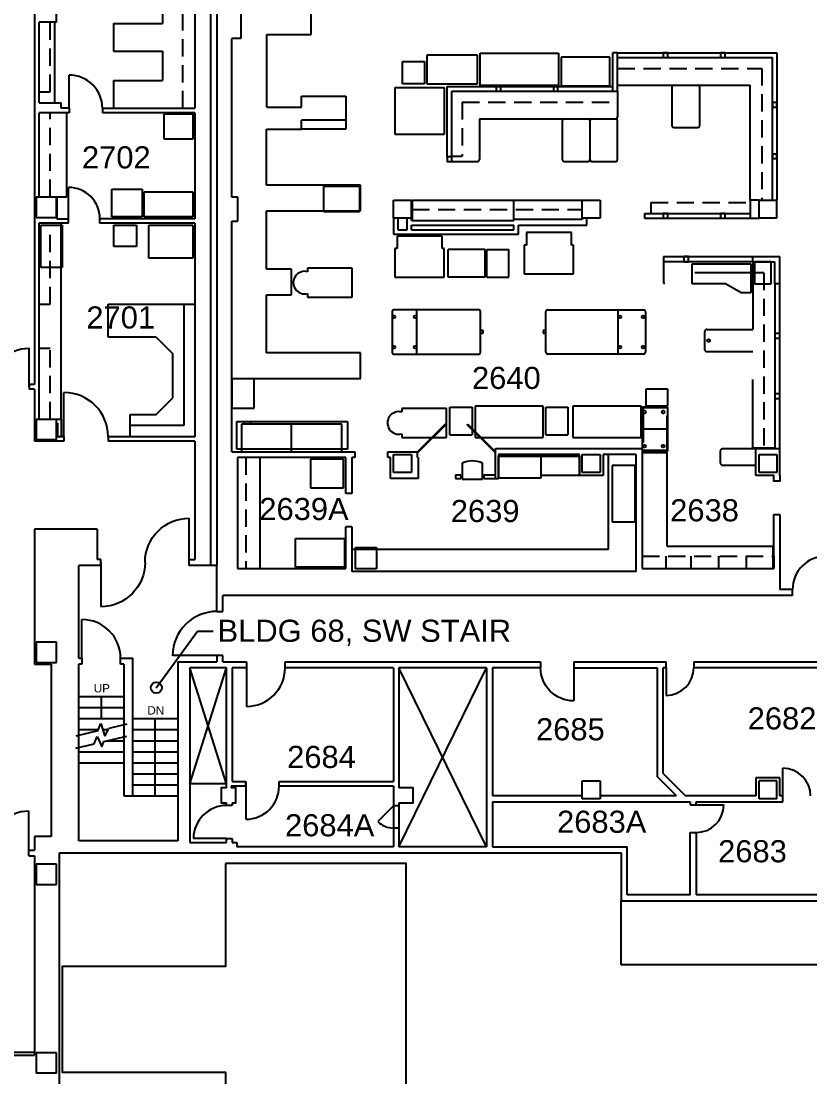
# Model space of a CAD drawing. Header units: inches. Extents: x 338 to 7662, y 1527 to 4766.
# Drawn here: x 1749 to 2605, y 2786 to 3932 of the extents above; entities that cross this region are included whole.
import ezdxf

# ---------------------------------------------------------------- set-up
doc = ezdxf.new("R2010")
doc.units = ezdxf.units.IN
doc.header["$LTSCALE"] = 150
doc.header["$MEASUREMENT"] = 0
for name, pattern in [('DASHED', [0.75, 0.5, -0.25]), ('HIDDEN', [0.375, 0.25, -0.125]), ('HIDDEN2', [0.1875, 0.125, -0.0625])]:
    doc.linetypes.add(name, pattern=pattern)
doc.layers.get('0').update_dxf_attribs({"linetype": 'CONTINUOUS'})
for name, color, linetype in [('A-ANNO-TEXT', 4, 'CONTINUOUS'), ('A-ANNO-TEXT-STAIR', 4, 'CONTINUOUS'), ('A-ANNO-TX192', 4, 'CONTINUOUS'), ('A-COLS', 5, 'CONTINUOUS'), ('A-DOOR', 2, 'CONTINUOUS'), ('A-FLOR-CASE', 3, 'CONTINUOUS'), ('A-FLOR-CASE-UPPR', 3, 'HIDDEN2'), ('A-FLOR-HRAL', 1, 'CONTINUOUS'), ('A-FLOR-STRS', 2, 'CONTINUOUS'), ('A-FURN-EQUIP', 3, 'CONTINUOUS'), ('A-ROOF-LEVL-THICK', 3, 'CONTINUOUS'), ('A-SHFT', 1, 'CONTINUOUS'), ('A-WALL-FULL', 6, 'CONTINUOUS'), ('A-WALL-PRHT', 3, 'CONTINUOUS')]:
    doc.layers.add(name, color=color, linetype=linetype)
doc.styles.add('ARIAL', font='arial.ttf')
doc.styles.get("Standard").update_dxf_attribs({"font": 'simplex'})
doc.dimstyles.new('DIM1-4', dxfattribs={"dimscale": 48, "dimtxt": 0.09375, "dimasz": 0.125, "dimexe": 0.125, "dimexo": 0.09375, "dimgap": 0, "dimtad": 1, "dimdec": 6, "dimzin": 7, "dimdsep": 46, "dimlunit": 4, "dimtxsty": 'Standard', "dimsah": 1, "dimcen": 2.25, "dimdle": 1.5, "dimadec": 0, "dimazin": 0, "dimtfac": 1, "dimtdec": 6, "dimtix": 1, "dimtofl": 0, "dimtmove": 2, "dimatfit": 3, "dimfxl": 0, "dimtolj": 1, "dimtzin": 3, "dimarcsym": 0})

# ---------------------------------------------------------------- blocks, each defined once
blk = doc.blocks.new('RDOOR', base_point=(6216, 3180))
blk.add_line((6216, 3180), (6216, 3192))
blk.add_arc((6216, 3180), 12, 90, 180)
blk = doc.blocks.new('LDOOR', base_point=(5988, 1992))
blk.add_line((5988, 1992), (5988, 2004))
blk.add_arc((5988, 1992), 12, 0, 90)
blk = doc.blocks.new('TSTDOOR')
blk.add_line((0, 0), (0, 1))
blk.add_arc((0, 0), 1, 0, 90)
blk = doc.blocks.new('dr-42')
blk.add_line((0, 0), (0, 42.1))
blk.add_arc((-0.1, -0.1), 42.1, 0.0689, 89.8337)
blk = doc.blocks.new('dr-48')
blk.add_line((0, 0), (0, 48))
blk.add_arc((-0.1, 0), 48.1, 0.0423, 89.9052)

msp = doc.modelspace()

# ---------------------------------------------------------------- linework, layer by layer
at = {"layer": 'A-COLS'}
for p, q in [((1787.5, 3740.5), (1765.5, 3740.5)), ((1765.5, 3740.5), (1765.5, 3718.5)), ((1787.5, 3718.5), (1787.5, 3740.5)), ((2153.3, 3717.7), (2153.3, 3737.2)), ((2153.3, 3737.2), (2172.8, 3737.2)), ((2172.8, 3715.2), (2172.8, 3737.2)), ((2358, 3737.2), (2377.5, 3737.2)), ((2358, 3717.7), (2358, 3737.2)), ((2377.5, 3737.2), (2377.5, 3717.7)), ((2549.8, 3737.2), (2569.3, 3737.2)), ((2549.8, 3717.7), (2549.8, 3737.2)), ((2569.3, 3717.7), (2569.3, 3737.2)), ((1765.5, 3718.5), (1787.5, 3718.5)), ((2172.8, 3717.7), (2153.3, 3717.7)), ((2377.5, 3717.7), (2358, 3717.7)), ((2569.3, 3717.7), (2549.8, 3717.7)), ((1765.5, 3499.5), (1787.5, 3499.5)), ((1765.5, 3499.5), (1765.5, 3477.5)), ((1787.5, 3477.5), (1787.5, 3499.5)), ((1765.5, 3477.5), (1787.5, 3477.5)), ((2153.3, 3461), (2172.8, 3461)), ((2153.3, 3441.5), (2153.3, 3461)), ((2172.8, 3461), (2172.8, 3441.5)), ((2358, 3461), (2377.5, 3461)), ((2358, 3441.5), (2358, 3461)), ((2377.5, 3461), (2377.5, 3441.5)), ((2549.8, 3461), (2569.3, 3461)), ((2549.8, 3441.5), (2549.8, 3461)), ((2569.3, 3461), (2569.3, 3441.5)), ((2172.8, 3441.5), (2153.3, 3441.5)), ((2377.5, 3441.5), (2358, 3441.5)), ((2569.3, 3441.5), (2549.8, 3441.5)), ((1765.5, 3257.5), (1765.5, 3235.5)), ((1787.5, 3257.5), (1765.5, 3257.5)), ((1787.5, 3235.5), (1787.5, 3257.5)), ((1765.5, 3235.5), (1787.5, 3235.5)), ((2358, 3087.2), (2358, 3106.8)), ((2358, 3106.8), (2377.5, 3106.8)), ((2377.5, 3106.8), (2377.5, 3087.2)), ((2569.3, 3106.8), (2549.8, 3106.8)), ((2549.8, 3087.2), (2549.8, 3106.8)), ((2569.3, 3087.2), (2569.3, 3106.8)), ((2377.5, 3087.2), (2358, 3087.2)), ((2569.3, 3087.2), (2549.8, 3087.2)), ((1765.5, 3016.5), (1765.5, 2994.5)), ((1787.5, 3016.5), (1765.5, 3016.5)), ((1787.5, 2994.5), (1787.5, 3016.5)), ((1765.5, 2994.5), (1787.5, 2994.5)), ((1765.5, 2811.5), (1765.5, 2789.5)), ((1787.5, 2811.5), (1765.5, 2811.5)), ((1787.5, 2789.5), (1787.5, 2811.5)), ((1787.5, 2789.5), (1765.5, 2789.5))]:
    msp.add_line(p, q, dxfattribs=at)
at = {"layer": 'A-DOOR'}
for p, q in [((1993, 3101.2), (1993, 3065.2)), ((1757.5, 3031.5), (1757.5, 3074)), ((2153, 3079.7), (2136, 3062.8)), ((1972, 3044.2), (1936, 3044.2))]:
    msp.add_line(p, q, dxfattribs=at)
for points in [[(2209.1, 3494.1), (2179.3, 3464.2), (2180, 3463.5), (2209.8, 3493.4)], [(2233.9, 3494.1), (2263.8, 3464.2), (2263, 3463.5), (2233.2, 3493.4)]]:
    msp.add_lwpolyline(points, close=True, dxfattribs=at)
for centre, radius, start, end in [((1993, 3101.2), 36, 270, 0), ((1757.6, 3031.9), 42.1, 90.1439, 180), ((1972, 3044.2), 36, 90, 180), ((2153, 3079.7), 24, 225, 270)]:
    msp.add_arc(centre, radius, start, end, dxfattribs=at)
msp.add_ellipse((2622.3, 3314.7), major_axis=(-25.5, 25.5), ratio=1, start_param=-0.785398, end_param=0.785398, dxfattribs=at)
at = {"layer": 'A-FLOR-CASE'}
for p, q in [((1902.5, 3961.1), (1902.5, 3929.1)), ((2063.8, 3917.2), (2063.8, 3948.5)), ((1785.5, 3843), (1785.5, 3930.5)), ((1849.4, 3929.1), (1902.5, 3929.1)), ((1849.4, 3929.1), (1849.4, 3899)), ((2015.5, 3838.2), (2015.5, 3917.2)), ((2015.5, 3917.2), (2063.8, 3917.2)), ((1849.4, 3899), (1902.5, 3899)), ((1902.5, 3899), (1902.5, 3867)), ((1849.4, 3867), (1902.5, 3867)), ((1849.4, 3867), (1849.4, 3837)), ((2396.3, 3862.2), (2540.3, 3862.2)), ((2540.3, 3737.2), (2540.3, 3862.2)), ((2396.3, 3855.5), (2396.3, 3827.5)), ((2455.3, 3860.2), (2455.3, 3818)), ((2485.3, 3860.2), (2485.3, 3818)), ((2053.4, 3850.2), (2101.4, 3850.2)), ((2053.4, 3838.2), (2053.4, 3850.2)), ((2101.4, 3850.2), (2101.4, 3814.2)), ((1798.5, 3740.8), (1798.5, 3832)), ((2015.5, 3838.2), (2053.4, 3838.2)), ((2053.4, 3814.2), (2053.4, 3824.2)), ((2101.4, 3824.2), (2053.4, 3824.2)), ((2246.3, 3825.5), (2394.3, 3825.5)), ((2246.3, 3825.5), (2246.3, 3781.2)), ((2336.3, 3823.5), (2336.3, 3781.2)), ((2366.3, 3823.5), (2366.3, 3781.2)), ((2396.3, 3781.2), (2396.3, 3823.5)), ((2015.4, 3753.5), (2015.4, 3814.2)), ((2015.4, 3814.2), (2053.3, 3814.2)), ((2101.4, 3814.2), (2053.4, 3814.2)), ((2457.3, 3816), (2483.3, 3816)), ((2216.3, 3779.2), (2244.3, 3779.2)), ((2338.3, 3779.2), (2364.3, 3779.2)), ((2368.3, 3779.2), (2394.3, 3779.2)), ((2117.4, 3753.5), (2015.4, 3753.5)), ((2117.4, 3725.5), (2117.4, 3753.5)), ((1787.8, 3740.8), (1798.5, 3740.8)), ((2173.3, 3737.2), (2358, 3737.2)), ((2173.3, 3737.2), (2173.3, 3715.2)), ((2283.8, 3716.3), (2283.8, 3737.2)), ((2358, 3716.3), (2358, 3737.2)), ((2015.4, 3662.5), (2015.4, 3725.5)), ((2015.4, 3725.5), (2117.4, 3725.5)), ((2358, 3716.3), (2283.8, 3716.3)), ((1792.5, 3499.5), (1792.5, 3712.3)), ((2446, 3670.4), (2446, 3647)), ((2042.4, 3662.5), (2015.4, 3662.5)), ((2042.4, 3634.8), (2042.4, 3662.5)), ((2446, 3647), (2447.6, 3647)), ((2015.4, 3571.5), (2015.4, 3634.5)), ((2015.4, 3634.5), (2042.4, 3634.5)), ((1843.4, 3624.5), (1937.5, 3624.5)), ((1843.4, 3588.5), (1843.4, 3624.5)), ((1925.5, 3624.5), (1925.5, 3492.5)), ((2151.6, 3616.2), (2151.6, 3572.2)), ((2245.6, 3618.2), (2153.6, 3618.2)), ((2178.6, 3570.2), (2178.6, 3618.2)), ((2247.6, 3572.2), (2247.6, 3616.2)), ((2318.5, 3572.2), (2318.5, 3616.2)), ((2320.5, 3618.2), (2424.5, 3618.2)), ((2396.5, 3618.2), (2396.5, 3570.2)), ((2426.5, 3616.2), (2426.5, 3572.2)), ((1895.5, 3588.5), (1843.4, 3588.5)), ((1895.5, 3588.5), (1913.5, 3570.5)), ((2250.6, 3595.7), (2247.6, 3595.7)), ((2247.6, 3592.7), (2250.6, 3592.7)), ((2250.6, 3592.7), (2250.6, 3595.7)), ((2318.5, 3595.7), (2315.5, 3595.7)), ((2315.5, 3595.7), (2315.5, 3592.7)), ((2315.5, 3592.7), (2318.5, 3592.7)), ((1913.5, 3522.5), (1913.5, 3570.5)), ((2117.4, 3571.5), (2015.4, 3571.5)), ((2117.4, 3543.5), (2117.4, 3571.5)), ((2153.6, 3570.2), (2245.6, 3570.2)), ((2424.5, 3570.2), (2320.5, 3570.2)), ((1977.8, 3543.5), (2117.5, 3543.5)), ((1977.8, 3543.5), (1977.8, 3511.5)), ((2001.8, 3511.5), (2001.8, 3543.5)), ((1895.5, 3504.5), (1913.5, 3522.5)), ((1977.8, 3511.5), (2001.8, 3511.5)), ((2214.4, 3482.6), (2214.4, 3512.6)), ((2214.4, 3512.6), (2238.4, 3512.6)), ((2238.4, 3512.6), (2238.4, 3482.6)), ((2318.4, 3482.6), (2318.4, 3512.6)), ((2318.4, 3512.6), (2342.4, 3512.6)), ((2342.4, 3512.6), (2342.4, 3482.6)), ((1867.4, 3504.5), (1895.5, 3504.5)), ((1867.4, 3480.5), (1867.4, 3504.5)), ((1925.5, 3492.5), (1867.4, 3492.5)), ((2214.4, 3482.6), (2238.4, 3482.6)), ((2318.4, 3482.6), (2342.4, 3482.6)), ((2423, 3467.5), (2423, 3337.5)), ((2450, 3462.8), (2423, 3462.8)), ((2450, 3361.8), (2450, 3462.8)), ((2008, 3457.8), (2008, 3337.5)), ((2386.5, 3358.2), (2386.5, 3461)), ((2386.5, 3358.2), (2107.8, 3358.2)), ((2450, 3361.8), (2566, 3361.8)), ((2565.3, 3337.5), (2565.3, 3361.8)), ((2423, 3337.5), (2566, 3337.5))]:
    msp.add_line(p, q, dxfattribs=at)
at = {"layer": 'A-FLOR-CASE', "linetype": 'DASHED'}
for p, q in [((2543, 3670.4), (2543, 3596.8)), ((2555, 3658.4), (2446, 3658.4)), ((2491, 3574.8), (2491, 3594.8)), ((2493, 3596.8), (2543, 3596.8)), ((2493, 3572.8), (2543, 3572.8)), ((2543, 3467.5), (2543, 3572.8)), ((2507.7, 3464.5), (2507.7, 3452.5)), ((2510.7, 3467.5), (2567, 3467.5)), ((2543, 3468.5), (2567, 3468.5)), ((2546.5, 3451.5), (2546.5, 3465.5)), ((2510.7, 3449.5), (2544.5, 3449.5))]:
    msp.add_line(p, q, dxfattribs=at)
at = {"layer": 'A-FLOR-CASE'}
for centre in [(2153.5, 3610.7), (2176.7, 3610.7), (2398.7, 3610.7), (2424.2, 3610.7), (2153.5, 3577.7), (2176.7, 3577.7), (2398.7, 3577.7), (2424.2, 3577.7)]:
    msp.add_circle(centre, 1.5, dxfattribs=at)
at = {"layer": 'A-FLOR-CASE', "linetype": 'DASHED'}
msp.add_circle((2495.1, 3584.8), 1.5, dxfattribs=at)
at = {"layer": 'A-FLOR-CASE'}
for centre, start, end in [((2457.3, 3860.2), 90, 180), ((2483.3, 3860.2), 360, 90), ((2338.3, 3823.5), 90, 180), ((2364.3, 3823.5), 0, 90), ((2368.3, 3823.5), 90, 180), ((2394.3, 3827.5), 270, 0), ((2394.3, 3823.5), 360, 90), ((2457.3, 3818), 180, 270), ((2483.3, 3818), 270, 0), ((2244.3, 3781.2), 270, 0), ((2338.3, 3781.2), 180, 270), ((2364.3, 3781.2), 270, 0), ((2368.3, 3781.2), 180, 270), ((2394.3, 3781.2), 270, 360), ((2153.6, 3616.2), 90, 180), ((2245.6, 3616.2), 0, 90), ((2320.5, 3616.2), 90, 180), ((2424.5, 3616.2), 0, 90), ((2153.6, 3572.2), 180, 270), ((2245.6, 3572.2), 270, 0), ((2320.5, 3572.2), 180, 270), ((2424.5, 3572.2), 270, 0)]:
    msp.add_arc(centre, 2, start, end, dxfattribs=at)
at = {"layer": 'A-FLOR-CASE', "linetype": 'DASHED'}
for centre, radius, start, end in [((2493, 3594.8), 2, 90, 180), ((2493, 3574.8), 2, 180, 270), ((2510.7, 3464.5), 3, 90, 180), ((2544.5, 3465.5), 2, 0, 90), ((2510.7, 3452.5), 3, 180, 270), ((2544.5, 3451.5), 2, 270, 0)]:
    msp.add_arc(centre, radius, start, end, dxfattribs=at)
at = {"layer": 'A-FLOR-CASE-UPPR'}
for p, q in [((1924.5, 3837), (1924.5, 4053)), ((1780.5, 3855), (1780.5, 3930.5)), ((2396.3, 3880.3), (2552.9, 3880.3)), ((2552.9, 3880.3), (2552.9, 3737.2)), ((1768.5, 3855), (1780.5, 3855)), ((2227.8, 3843.5), (2396.3, 3843.5)), ((2227.8, 3843.5), (2227.8, 3785)), ((1780.5, 3740.8), (1780.5, 3832)), ((2216.3, 3785), (2227.8, 3785)), ((2173.3, 3727.2), (2358, 3727.2)), ((2432.3, 3734.7), (2540.3, 3734.7)), ((2432.3, 3734.7), (2432.3, 3722.8)), ((1780.5, 3624.5), (1780.5, 3709.6)), ((2555, 3658.4), (2555, 3468.5)), ((1768.5, 3624.5), (1780.5, 3624.5)), ((1768.5, 3576.5), (1780.5, 3576.5)), ((1780.5, 3499.5), (1780.5, 3576.5)), ((1993, 3457.8), (1993, 3337.5)), ((2423, 3350.8), (2566, 3350.8)), ((2448.8, 3350.8), (2448.8, 3337.5)), ((2475.8, 3350.8), (2475.8, 3337.5)), ((2505.8, 3350.8), (2505.8, 3337.5)), ((2535.8, 3350.8), (2535.8, 3337.5)), ((2565.8, 3350.8), (2565.8, 3337.5))]:
    msp.add_line(p, q, dxfattribs=at)
at = {"layer": 'A-FLOR-HRAL'}
msp.add_line((1122.5, 2812.3), (1762.8, 2812.3), dxfattribs=at)
at = {"layer": 'A-FLOR-STRS'}
for p, q in [((1811.7, 3198.5), (1860.5, 3198.5)), ((1811.7, 3186.5), (1860.5, 3186.5)), ((1811.7, 3174.5), (1860.5, 3174.5)), ((1832.4, 3161.1), (1835.5, 3169)), ((1835.5, 3169), (1839.7, 3155.5)), ((1839.7, 3155.5), (1844.1, 3163.9)), ((1863.7, 3168.5), (1844.1, 3163.9)), ((1870.2, 3174.5), (1919, 3174.5)), ((1832.4, 3161.1), (1808.5, 3155.5)), ((1811.7, 3162.5), (1832.9, 3162.5)), ((1828.4, 3147.2), (1831.5, 3155.1)), ((1831.5, 3155.1), (1836.7, 3143.8)), ((1837.5, 3162.5), (1843.4, 3162.5)), ((1838.7, 3149.6), (1863.7, 3155.5)), ((1870.2, 3162.5), (1919, 3162.5)), ((1808.5, 3142.5), (1828.4, 3147.2)), ((1836.7, 3143.8), (1838.7, 3149.6)), ((1842.5, 3150.5), (1860.5, 3150.5)), ((1870.2, 3150.5), (1919, 3150.5)), ((1811.7, 3138.5), (1860.5, 3138.5)), ((1870.2, 3138.5), (1919, 3138.5)), ((1811.7, 3126.5), (1860.5, 3126.5)), ((1870.2, 3126.5), (1919, 3126.5)), ((1870.2, 3114.5), (1919, 3114.5)), ((1870.2, 3102.5), (1919, 3102.5)), ((1972, 3103.8), (1932, 3103.8)), ((1870.2, 3090.5), (1919, 3090.5))]:
    msp.add_line(p, q, dxfattribs=at)
at = {"layer": 'A-FURN-EQUIP'}
for p, q in [((2247.1, 3861.7), (2247.1, 3896.7)), ((2247.1, 3896.7), (2332.1, 3896.7)), ((2332.1, 3896.7), (2332.1, 3861.7)), ((2162.8, 3863.6), (2162.8, 3887.6)), ((2162.8, 3887.6), (2186.8, 3887.6)), ((2186.8, 3887.6), (2186.8, 3863.6)), ((2189.8, 3863.1), (2189.8, 3895.1)), ((2189.8, 3895.1), (2243.8, 3895.1)), ((2243.8, 3895.1), (2243.8, 3863.1)), ((2388, 3892.5), (2335, 3892.5)), ((2335, 3892.5), (2335, 3861.5)), ((2388, 3861.5), (2388, 3892.5)), ((2186.8, 3863.6), (2162.8, 3863.6)), ((2243.8, 3863.1), (2189.8, 3863.1)), ((2155.1, 3808.6), (2155.1, 3859.6)), ((2155.1, 3859.6), (2208.1, 3859.6)), ((2208.1, 3859.6), (2208.1, 3808.6)), ((2332.1, 3861.7), (2247.1, 3861.7)), ((2335, 3861.5), (2388, 3861.5)), ((1935.7, 3830.7), (1903.7, 3830.7)), ((1903.7, 3830.7), (1903.7, 3803.7)), ((1935.7, 3803.7), (1935.7, 3830.7)), ((2208.1, 3808.6), (2155.1, 3808.6)), ((1903.7, 3803.7), (1935.7, 3803.7)), ((1847.5, 3719.1), (1847.5, 3749.1)), ((1847.5, 3749.1), (1880.5, 3749.1)), ((1880.5, 3749.1), (1880.5, 3719.1)), ((2077.4, 3724.5), (2077.4, 3752.5)), ((2077.4, 3752.5), (2116.4, 3752.5)), ((2116.4, 3752.5), (2116.4, 3726.5)), ((1882.5, 3719.1), (1882.5, 3746.1)), ((1882.5, 3746.1), (1935.5, 3746.1)), ((1935.5, 3746.1), (1935.5, 3719.1)), ((1880.5, 3719.1), (1847.5, 3719.1)), ((1935.5, 3719.1), (1882.5, 3719.1)), ((2116.4, 3724.5), (2077.4, 3724.5)), ((1770.5, 3664.3), (1770.5, 3710.2)), ((1770.5, 3710.2), (1793.5, 3710.2)), ((1793.5, 3710.2), (1793.5, 3664.3)), ((1849.6, 3687), (1849.6, 3710.2)), ((1849.6, 3710.2), (1874.1, 3710.2)), ((1874.1, 3710.2), (1874.1, 3687)), ((1887.5, 3674.3), (1887.5, 3710.2)), ((1887.5, 3710.2), (1935.5, 3710.2)), ((1935.5, 3710.2), (1935.5, 3674.3)), ((2346.3, 3702), (2297.3, 3702)), ((2297.3, 3702), (2297.3, 3688.3)), ((2346.3, 3688.4), (2346.3, 3702)), ((2206, 3698.2), (2157, 3698.2)), ((2157, 3698.2), (2157, 3684.6)), ((2206, 3684.6), (2206, 3698.2)), ((1874.1, 3687), (1849.6, 3687)), ((2157, 3684.6), (2154.7, 3684.6)), ((2154.7, 3684.6), (2154.7, 3653.6)), ((2208.2, 3684.6), (2206, 3684.6)), ((2208.2, 3653.6), (2208.2, 3684.6)), ((2212.6, 3653.6), (2212.6, 3683.6)), ((2252.6, 3683.6), (2212.6, 3683.6)), ((2252.6, 3653.6), (2252.6, 3683.6)), ((2254.4, 3653.6), (2254.4, 3683.6)), ((2254.4, 3683.6), (2278.4, 3683.6)), ((2278.4, 3653.6), (2278.4, 3683.6)), ((2297.3, 3688.3), (2295, 3688.3)), ((2295, 3688.3), (2295, 3657.3)), ((2348.5, 3688.4), (2346.3, 3688.4)), ((2348.5, 3657.3), (2348.5, 3688.4)), ((1935.5, 3674.3), (1887.5, 3674.3)), ((2477.2, 3668), (2540.9, 3668)), ((2477.2, 3646.3), (2477.2, 3668)), ((2540.9, 3668), (2540.9, 3636.5)), ((2562.9, 3670.4), (2544.9, 3670.4)), ((2544.9, 3670.4), (2544.9, 3646.4)), ((2562.9, 3646.4), (2562.9, 3670.4)), ((1793.5, 3664.3), (1770.5, 3664.3)), ((2108.4, 3663.5), (2059.8, 3663.5)), ((2059.8, 3663.5), (2059.8, 3659.6)), ((2108.4, 3631.9), (2108.4, 3663.5)), ((2295, 3657.3), (2348.5, 3657.3)), ((2154.7, 3653.6), (2208.2, 3653.6)), ((2252.6, 3653.6), (2212.6, 3653.6)), ((2254.4, 3653.6), (2278.4, 3653.6)), ((2513.5, 3646.3), (2477.2, 3646.3)), ((2530.5, 3636.5), (2513.5, 3646.3)), ((2544.9, 3646.4), (2562.9, 3646.4)), ((2059.8, 3635.8), (2059.8, 3631.9)), ((2540.9, 3636.5), (2530.5, 3636.5)), ((2059.8, 3631.9), (2108.4, 3631.9)), ((2450.9, 3532), (2426.9, 3532)), ((2426.9, 3532), (2426.9, 3514)), ((2450.9, 3514), (2450.9, 3532)), ((2210.6, 3511.2), (2162.1, 3511.2)), ((2162.1, 3511.2), (2162.1, 3507.3)), ((2210.6, 3479.6), (2210.6, 3511.2)), ((2315.7, 3513.5), (2241.7, 3513.5)), ((2241.7, 3513.5), (2241.7, 3479.5)), ((2315.7, 3479.5), (2315.7, 3513.5)), ((2421.8, 3513.5), (2347.8, 3513.5)), ((2347.8, 3513.5), (2347.8, 3479.5)), ((2421.8, 3479.5), (2421.8, 3513.5)), ((2423, 3512.7), (2423, 3464.7)), ((2451, 3512.7), (2423, 3512.7)), ((2426.9, 3514), (2450.9, 3514)), ((2451, 3464.7), (2451, 3512.7)), ((1983.2, 3497), (2103.2, 3497)), ((1983.2, 3467), (1983.2, 3497)), ((1991.3, 3494.2), (1991.3, 3496.8)), ((1991.3, 3496.8), (1998, 3496.8)), ((1998, 3496.8), (1998, 3494.2)), ((2103.2, 3497), (2103.2, 3467)), ((2097, 3494.2), (1988.3, 3494.2)), ((1988.3, 3494.2), (1988.3, 3464.2)), ((2042.1, 3494.2), (2042.1, 3464.2)), ((2097, 3464.2), (2097, 3494.2)), ((2162.1, 3483.5), (2162.1, 3479.6)), ((2162.1, 3479.6), (2210.6, 3479.6)), ((2241.7, 3479.5), (2315.7, 3479.5)), ((2347.8, 3479.5), (2421.8, 3479.5)), ((2103.2, 3467), (1983.2, 3467)), ((2423, 3464.7), (2451, 3464.7)), ((2098.9, 3456), (2062.9, 3456)), ((2062.9, 3456), (2062.9, 3425)), ((2098.9, 3425), (2098.9, 3456)), ((2227.8, 3451.7), (2227.8, 3434.2)), ((2249.8, 3434.2), (2249.8, 3451.8)), ((2267, 3459.4), (2354.8, 3459.4)), ((2267, 3435.4), (2267, 3459.4)), ((2313, 3459.4), (2313, 3435.4)), ((2354.8, 3459.4), (2354.8, 3438.4)), ((2354.8, 3438.4), (2313, 3438.4)), ((2390.4, 3449.2), (2390.4, 3388.2)), ((2415.4, 3449.2), (2390.4, 3449.2)), ((2415.4, 3388.2), (2415.4, 3449.2)), ((2227.8, 3434.2), (2249.8, 3434.2)), ((2313, 3435.4), (2267, 3435.4)), ((2062.9, 3425), (2098.9, 3425)), ((2390.4, 3388.2), (2415.4, 3388.2)), ((2046.8, 3338.8), (2046.8, 3369.8)), ((2046.8, 3369.8), (2099.8, 3369.8)), ((2099.8, 3369.8), (2099.8, 3338.8)), ((2111.7, 3337.1), (2111.7, 3360.1)), ((2111.7, 3360.1), (2134.7, 3360.1)), ((2134.7, 3360.1), (2134.7, 3337.1)), ((2099.8, 3338.8), (2046.8, 3338.8)), ((2134.7, 3337.1), (2111.7, 3337.1))]:
    msp.add_line(p, q, dxfattribs=at)
at = {"layer": 'A-FURN-EQUIP', "linetype": 'HIDDEN'}
for p, q in [((2450, 3511.7), (2424, 3511.7)), ((2424, 3511.7), (2424, 3465.7)), ((2450, 3465.7), (2450, 3511.7)), ((2450, 3488.7), (2424, 3488.7)), ((2424, 3465.7), (2450, 3465.7))]:
    msp.add_line(p, q, dxfattribs=at)
at = {"layer": 'A-FURN-EQUIP'}
for centre in [(2425.5, 3507.3), (2445.8, 3507.3), (2425.5, 3470.3), (2445.8, 3470.3)]:
    msp.add_circle(centre, 1.5, dxfattribs=at)
for centre, radius, start, end in [((2056.7, 3647.7), 12.3, 75.2777, 284.7223), ((2158.9, 3495.4), 12.3, 75.2777, 284.7223), ((2238.9, 3428.2), 26, 65.3799, 115.4685)]:
    msp.add_arc(centre, radius, start, end, dxfattribs=at)
at = {"layer": 'A-ROOF-LEVL-THICK'}
for p, q in [((2400.2, 2907), (2400.2, 2976.8)), ((2917, 2907), (2400.2, 2907))]:
    msp.add_line(p, q, dxfattribs=at)
msp.add_lwpolyline([(1970.7, 3017), (1970.7, 2905.5), (1793.5, 2905.5), (1793.5, 2790.5), (1970.7, 2790.5), (1970.7, 2696), (1977, 2696), (1977, 2672.5), (1970.7, 2672.5), (1970.7, 2514), (1977, 2514), (1977, 2490.5), (1970.7, 2490.5), (1970.7, 2380), (1899.8, 2380), (1899.8, 2240.5), (2166.8, 2240.5), (2166.8, 3017), (1970.7, 3017)], dxfattribs=at)
at = {"layer": 'A-SHFT'}
for p, q in [((1972, 3103.8), (1932, 3229.7)), ((1932, 3103.8), (1972, 3229.7)), ((2254, 3035.2), (2159, 3229.7)), ((2159, 3035.2), (2254, 3229.7))]:
    msp.add_line(p, q, dxfattribs=at)
at = {"layer": 'A-WALL-FULL'}
for p, q in [((1763.5, 4129.5), (1763.5, 3537.1)), ((1937.5, 4060), (1937.5, 3837)), ((1954.5, 4057.9), (1954.5, 3340.8)), ((1961.5, 4057.9), (1961.5, 3340.8)), ((1787.5, 3930.5), (1787.5, 3959.5)), ((1987.5, 3948.5), (1987.5, 3912.8)), ((1768.5, 3843), (1768.5, 3930.5)), ((1787.5, 3930.5), (1768.5, 3930.5)), ((1977.8, 3740.5), (1977.8, 3912.8)), ((1987.5, 3912.8), (1977.8, 3912.8)), ((2391.3, 3855.5), (2391.3, 3897.2)), ((2396.3, 3897.2), (2391.3, 3897.2)), ((2396.3, 3892.2), (2396.3, 3897.2)), ((2396.3, 3855.5), (2396.3, 3892.2)), ((2391.3, 3855.5), (2396.3, 3855.5)), ((1768.5, 3843), (1792.5, 3843)), ((1792.5, 3837), (1792.5, 3843)), ((1768.5, 3740.5), (1768.5, 3832)), ((1801.2, 3832), (1768.5, 3832)), ((1801.2, 3837), (1792.5, 3837)), ((1801.2, 3837), (1801.2, 3832)), ((1837.2, 3837), (1937.5, 3837)), ((1837.2, 3837), (1837.2, 3832)), ((1937.5, 3832), (1837.2, 3832)), ((1937.5, 3832), (1937.5, 3717.1)), ((1768.5, 3740.8), (1787.8, 3740.8)), ((1787.8, 3740.8), (1787.8, 3717.1)), ((1984.3, 3740.5), (1977.8, 3740.5)), ((1984.3, 3714.5), (1984.3, 3740.5)), ((1787.8, 3717.1), (1800.5, 3717.1)), ((1800.5, 3712.3), (1800.5, 3717.1)), ((1937.5, 3717.1), (1834.5, 3717.1)), ((1834.5, 3712.3), (1834.5, 3717.1)), ((1977.8, 3464.2), (1977.8, 3714.5)), ((1977.8, 3714.5), (1984.3, 3714.5)), ((2153.3, 3717.7), (2153.3, 3700.2)), ((2158.3, 3705.2), (2158.3, 3717.7)), ((2167.8, 3705.2), (2167.8, 3717.7)), ((2172.8, 3715.2), (2283.8, 3715.2)), ((2173.3, 3715.2), (2283.8, 3715.2)), ((2283.8, 3715.2), (2283.8, 3716.3)), ((2358, 3716.3), (2283.8, 3716.3)), ((2358, 3717.7), (2358, 3716.3)), ((2363, 3710.2), (2363, 3717.7)), ((1768.5, 3499.5), (1768.5, 3712.3)), ((1800.5, 3712.3), (1768.5, 3712.3)), ((1937.5, 3712.3), (1834.5, 3712.3)), ((1937.5, 3712.3), (1937.5, 3480.5)), ((2158.3, 3705.2), (2167.8, 3705.2)), ((2172.8, 3710.2), (2283.8, 3710.2)), ((2172.8, 3705.2), (2172.8, 3710.2)), ((2172.8, 3705.2), (2283.8, 3705.2)), ((2173.3, 3705.2), (2283.8, 3705.2)), ((2283.8, 3705.2), (2283.8, 3710.2)), ((2288.8, 3700.2), (2288.8, 3710.2)), ((2288.8, 3710.2), (2363, 3710.2)), ((2153.3, 3700.2), (2288.8, 3700.2)), ((2543, 3670.4), (2543, 3675.9)), ((2543, 3675.9), (2572.5, 3675.9)), ((2543, 3670.4), (2567, 3670.4)), ((2567, 3646.4), (2567, 3670.4)), ((2572.5, 3646.4), (2572.5, 3675.9)), ((2572.5, 3646.4), (2567, 3646.4)), ((1763.5, 3537.1), (1757.8, 3537.1)), ((1757.8, 3537.1), (1757.8, 3532.1)), ((1763.5, 3532.1), (1757.8, 3532.1)), ((1763.5, 3532.1), (1763.5, 3475.5)), ((1787.5, 3499.5), (1792.5, 3499.5)), ((1792.5, 3499.5), (1792.5, 3480.5)), ((1787.5, 3495.3), (1788.3, 3495.3)), ((1788.3, 3495.3), (1788.3, 3480.5)), ((1795.5, 3475.5), (1763.5, 3475.5)), ((1795.5, 3480.5), (1787.5, 3480.5)), ((1795.5, 3480.5), (1795.5, 3475.5)), ((1937.5, 3480.5), (1843.3, 3480.5)), ((1843.3, 3480.5), (1843.3, 3475.5)), ((1937.5, 3475.5), (1843.3, 3475.5)), ((1937.5, 3475.5), (1937.5, 3347.2)), ((1977.8, 3464.2), (2111, 3464.2)), ((2111, 3464.2), (2111, 3457.8)), ((2147, 3464.2), (2179.3, 3464.2)), ((2147, 3457.8), (2147, 3464.2)), ((2179.3, 3457.8), (2179.3, 3464.2)), ((2263.8, 3467.5), (2423, 3467.5)), ((2263.8, 3435), (2263.8, 3467.5)), ((2423, 3467.5), (2423, 3337.5)), ((2546.5, 3467.5), (2572.5, 3467.5)), ((2546.5, 3438.2), (2546.5, 3467.5)), ((2572.5, 3438.2), (2572.5, 3467.5)), ((1984, 3457.8), (1984, 3337.5)), ((2101.3, 3457.8), (1984, 3457.8)), ((2101.3, 3418.8), (2101.3, 3457.8)), ((2111, 3457.8), (2107.8, 3457.8)), ((2107.8, 3457.8), (2107.8, 3418.8)), ((2150, 3457.8), (2147, 3457.8)), ((2150, 3435), (2150, 3457.8)), ((2179.3, 3457.8), (2179.8, 3457.8)), ((2179.8, 3457.8), (2179.8, 3435)), ((2354.8, 3461), (2267, 3461)), ((2267, 3461), (2267, 3435)), ((2354.8, 3438.2), (2354.8, 3461)), ((2416.5, 3461), (2380.8, 3461)), ((2380.8, 3461), (2380.8, 3438.2)), ((2416.5, 3334.2), (2416.5, 3461)), ((2220.3, 3439), (2226.3, 3439)), ((2220.3, 3439), (2220.3, 3435)), ((2226.3, 3439), (2226.3, 3435)), ((2251.3, 3439), (2251.3, 3435)), ((2251.3, 3439), (2263.8, 3439)), ((2380.8, 3438.2), (2354.8, 3438.2)), ((2179.8, 3435), (2150, 3435)), ((2220.3, 3435), (2226.3, 3435)), ((2251.3, 3435), (2267, 3435)), ((2107.8, 3418.8), (2101.3, 3418.8)), ((2566, 3337.5), (2566, 3396)), ((2566, 3396), (2572.5, 3396)), ((2572.5, 3396), (2572.5, 3314.7)), ((2101.3, 3337.5), (2101.3, 3382.8)), ((2107.8, 3382.8), (2101.3, 3382.8)), ((2107.8, 3382.8), (2107.8, 3334.2)), ((1763.5, 3380), (1763.5, 3233.6)), ((1831.5, 3380), (1763.5, 3380)), ((1831.5, 3380), (1831.5, 3347.2)), ((1835.5, 3347.2), (1831.5, 3347.2)), ((1835.5, 3340.8), (1835.5, 3347.2)), ((1931.5, 3347.2), (1937.5, 3347.2)), ((1931.5, 3340.8), (1931.5, 3347.2)), ((1835.5, 3340.8), (1811.7, 3340.8)), ((1811.7, 3240), (1811.7, 3340.8)), ((1961.5, 3340.8), (1931.5, 3340.8)), ((1961.5, 3290.7), (1961.5, 3340.8)), ((1984, 3337.5), (2101.3, 3337.5)), ((2423, 3337.5), (2565.3, 3337.5)), ((2416.5, 3334.2), (2107.8, 3334.2)), ((2586.3, 3314.7), (2572.5, 3314.7)), ((2586.3, 3308.2), (2586.3, 3314.7)), ((2586.3, 3308.2), (1968, 3308.2)), ((1968, 3290.7), (1968, 3308.2)), ((1961.5, 3290.7), (1968, 3290.7)), ((1763.5, 3233.6), (1781.7, 3233.6)), ((1781.7, 3233.6), (1781.7, 3046.6)), ((1811.7, 3240), (1815, 3240)), ((1811.7, 3041.8), (1811.7, 3233.5)), ((1815, 3233.5), (1811.7, 3233.5)), ((1815, 3240), (1815, 3233.5)), ((1857, 3240), (1870.2, 3240)), ((1857, 3233.5), (1857, 3240)), ((1860.5, 3233.5), (1857, 3233.5)), ((1860.5, 3233.5), (1860.5, 3090.5)), ((1870.2, 3090.5), (1870.2, 3240)), ((1919, 3236.2), (1961.5, 3236.2)), ((1919, 3236.2), (1919, 3041.8)), ((1968, 3242.8), (1961.5, 3242.8)), ((1961.5, 3242.8), (1961.5, 3236.2)), ((1968, 3236.2), (1968, 3242.8)), ((1968, 3236.2), (1993.5, 3236.2)), ((1993.5, 3236.2), (1993.5, 3229.7)), ((2035.5, 3236.2), (2260.5, 3236.2)), ((2035.5, 3229.7), (2035.5, 3236.2)), ((2260.5, 3236.2), (2312.7, 3236.2)), ((2312.7, 3236.2), (2312.7, 3229.7)), ((2348.7, 3236.2), (2348.7, 3229.7)), ((2348.7, 3236.2), (2449, 3236.2)), ((2449, 3229.7), (2449, 3236.2)), ((2479, 3236.2), (2657, 3236.2)), ((2479, 3236.2), (2479, 3229.7)), ((1972, 3229.7), (1932, 3229.7)), ((1932, 3229.7), (1932, 3039.8)), ((1972, 3099.2), (1972, 3229.7)), ((1993.5, 3229.7), (1978, 3229.7)), ((1978, 3229.7), (1978, 3106.2)), ((2153, 3229.7), (2035.5, 3229.7)), ((2153, 3229.7), (2153, 3106.2)), ((2254, 3229.7), (2159, 3229.7)), ((2159, 3229.7), (2159, 3099.2)), ((2254, 3229.7), (2254, 3035.2)), ((2312.7, 3229.7), (2260.5, 3229.7)), ((2260.5, 3229.7), (2260.5, 3090.5)), ((2348.7, 3229.7), (2439.3, 3229.7)), ((2439.3, 3229.7), (2439.3, 3111.6)), ((2445.8, 3114.9), (2445.8, 3229.7)), ((2449, 3229.7), (2445.8, 3229.7)), ((2657, 3229.7), (2479, 3229.7)), ((1978, 3106.2), (1993, 3106.2)), ((1993, 3101.2), (1993, 3106.2)), ((1993, 3106.2), (1993, 3101.2)), ((2029, 3101.2), (2029, 3106.2)), ((2029, 3106.2), (2153, 3106.2)), ((2460.4, 3090.5), (2439.3, 3111.6)), ((2445.8, 3114.9), (2470.1, 3090.5)), ((2572.5, 3110), (2546.5, 3110)), ((2546.5, 3110), (2546.5, 3090.5)), ((2572.5, 3090.5), (2572.5, 3110)), ((1993, 3101.2), (1977, 3101.2)), ((1977, 3101.2), (1977, 3099.2)), ((2153, 3101.2), (2029, 3101.2)), ((2153, 3101.2), (2153, 3079.7)), ((1860.5, 3090.5), (1870.2, 3090.5)), ((1972, 3080.2), (1972, 3083.2)), ((1978, 3083.2), (1978, 3080.2)), ((2159, 3083.2), (2159, 3079.7)), ((2358, 3090.5), (2260.5, 3090.5)), ((2260.5, 3084), (2475, 3084)), ((2260.5, 3084), (2260.5, 3035.2)), ((2460.4, 3090.5), (2377.5, 3090.5)), ((2546.5, 3090.5), (2470.1, 3090.5)), ((2475, 3084), (2475, 3080.8)), ((2481.5, 3084), (2575.8, 3084)), ((2481.5, 3080.8), (2481.5, 3084)), ((2575.8, 3090.5), (2572.5, 3090.5)), ((2575.8, 3084), (2575.8, 3090.5)), ((1978, 3080.2), (1972, 3080.2)), ((2159, 3079.7), (2153, 3079.7)), ((2475, 3080.8), (2481.5, 3080.8)), ((2159, 3055.7), (2153, 3055.7)), ((2153, 3055.7), (2153, 3035.2)), ((2159, 3055.7), (2159, 3035.2)), ((2475, 2983.2), (2475, 3050.7)), ((2475, 3050.7), (2481.5, 3050.7)), ((2481.5, 3050.7), (2481.5, 2983.2)), ((1763.5, 3046.6), (1763.5, 3031.5)), ((1781.7, 3046.6), (1763.5, 3046.6)), ((1919, 3041.8), (1811.7, 3041.8)), ((1932, 3039.8), (1972, 3039.8)), ((1972, 3039.8), (1972, 3044.2)), ((1972, 3044.2), (1978, 3044.2)), ((1978, 3044.2), (1978, 3039.8)), ((1978, 3039.8), (1983, 3039.8)), ((1983, 3039.8), (1983, 3035.2)), ((1757.5, 3031.5), (1763.5, 3031.5)), ((1757.5, 3025.5), (1757.5, 3031.5)), ((1790.5, 2776.5), (1790.5, 3028.8)), ((1790.5, 3028.8), (2400.2, 3028.8)), ((2153, 3035.2), (1983, 3035.2)), ((2254, 3035.2), (2159, 3035.2)), ((2260.5, 3035.2), (2406.8, 3035.2)), ((2400.2, 3028.8), (2400.2, 2976.8)), ((2406.8, 2983.2), (2406.8, 3035.2)), ((1757.5, 3025.5), (1763.5, 3025.5)), ((1763.5, 3025.5), (1763.5, 2809.3)), ((2475, 2983.2), (2406.8, 2983.2)), ((2621.3, 2983.2), (2481.5, 2983.2)), ((2400.2, 2976.8), (2939.8, 2976.8)), ((1307.5, 2809.3), (1763.5, 2809.3)), ((1779.3, 2789.5), (1776.3, 2789.5))]:
    msp.add_line(p, q, dxfattribs=at)
for points in [[(2445.9, 3897.2), (2445.9, 3892.2), (2450.9, 3892.2), (2450.9, 3897.2), (2445.9, 3897.2)], [(2508, 3897.2), (2508, 3892.2), (2513, 3892.2), (2513, 3897.2), (2508, 3897.2)], [(2264.5, 3860.5), (2264.5, 3855.5), (2269.5, 3855.5), (2269.5, 3860.5), (2264.5, 3860.5)], [(2326.6, 3860.5), (2326.6, 3855.5), (2331.6, 3855.5), (2331.6, 3860.5), (2326.6, 3860.5)], [(2564.3, 3843.1), (2564.3, 3838.1), (2569.3, 3838.1), (2569.3, 3843.1), (2564.3, 3843.1)], [(2211.3, 3784.2), (2211.3, 3779.2), (2216.3, 3779.2), (2216.3, 3784.2), (2211.3, 3784.2)], [(2564.3, 3787.3), (2564.3, 3782.3), (2569.3, 3782.3), (2569.3, 3787.3), (2564.3, 3787.3)], [(2549.8, 3737.2), (2540.3, 3737.2), (2540.3, 3717.7), (2549.8, 3717.7)], [(2445.9, 3722.8), (2445.9, 3717.7), (2450.9, 3717.7), (2450.9, 3722.8), (2445.9, 3722.8)], [(2508, 3722.8), (2508, 3717.7), (2513, 3717.7), (2513, 3722.8), (2508, 3722.8)], [(2468.1, 3675.9), (2468.1, 3670.4), (2473.1, 3670.4), (2473.1, 3675.9), (2468.1, 3675.9)], [(2567, 3592.6), (2567, 3587.6), (2572.5, 3587.6), (2572.5, 3592.6), (2567, 3592.6)], [(2567, 3526.9), (2567, 3521.9), (2572.5, 3521.9), (2572.5, 3526.9), (2567, 3526.9)], [(2572.5, 3438.2), (2572.5, 3432.2), (2566, 3432.2), (2566, 3438.2), (2546.5, 3438.2)], [(1972, 3099.2), (1966, 3099.2), (1966, 3083.2), (1972, 3083.2)], [(1978, 3083.2), (1982, 3083.2), (1982, 3099.2), (1977, 3099.2)], [(2159, 3083.2), (2174.5, 3083.2), (2174.5, 3099.2), (2159, 3099.2)]]:
    msp.add_lwpolyline(points, dxfattribs=at)
at = {"layer": 'A-WALL-PRHT'}
for p, q in [((2396.3, 3897.2), (2569.3, 3897.2)), ((2569.3, 3897.2), (2569.3, 3737.2)), ((2396.3, 3892.2), (2564.3, 3892.2)), ((2564.3, 3737.2), (2564.3, 3892.2)), ((2211.3, 3860.5), (2391.3, 3860.5)), ((2211.3, 3784.2), (2211.3, 3860.5)), ((2216.3, 3855.5), (2391.3, 3855.5)), ((2216.3, 3784.2), (2216.3, 3855.5)), ((2425.5, 3722.8), (2540.3, 3722.8)), ((2425.5, 3722.8), (2425.5, 3717.7)), ((2425.5, 3717.7), (2540.3, 3717.7)), ((2446, 3675.9), (2543, 3675.9)), ((2446, 3675.9), (2446, 3670.4)), ((2543, 3670.4), (2446, 3670.4)), ((2567, 3646.4), (2567, 3467.5)), ((2572.5, 3467.5), (2572.5, 3646.4)), ((2153, 3079.7), (2153, 3055.7)), ((2159, 3079.7), (2159, 3055.7))]:
    msp.add_line(p, q, dxfattribs=at)

# ---------------------------------------------------------------- block references
at = {"layer": 'A-DOOR'}
for p, xscale, yscale, zscale in [((1801.2, 3837), 36, 36, 36), ((1800.5, 3717.1), 34, 34, 34), ((1795.4, 3480.5), 48, 48, 48)]:
    msp.add_blockref('TSTDOOR', p, dxfattribs=dict(at, xscale=xscale, yscale=yscale, zscale=zscale))
at = {"layer": 'A-DOOR', "xscale": -1}
for name, p in [('dr-42', (1757.8, 3534.6)), ('dr-48', (1931.5, 3344))]:
    msp.add_blockref(name, p, dxfattribs=at)
at = {"layer": 'A-DOOR', "xscale": -1, "rotation": 179.9999999999996}
msp.add_blockref('dr-48', (1835.5, 3344), dxfattribs=at)
at = {"layer": 'A-DOOR', "rotation": 90}
msp.add_blockref('dr-48', (1961.5, 3242.8), dxfattribs=at)
at = {"layer": 'A-DOOR'}
msp.add_blockref('dr-42', (1815, 3240), dxfattribs=at)
for name, p, xscale, yscale, rotation in [('RDOOR', (1993.5, 3229.7), 3.5, 3.5, 179.9999999999996), ('RDOOR', (2348.7, 3229.7), -3, 3, 179.9999999999996), ('RDOOR', (2449, 3229.7), 2.5, 2.5, 179.9999999999996), ('LDOOR', (2481.5, 3080.8), 2.5, 2.5, 270)]:
    msp.add_blockref(name, p, dxfattribs=dict(at, xscale=xscale, yscale=yscale, rotation=rotation))
at = {"layer": 'A-DOOR', "xscale": 2.5, "yscale": 2.5}
msp.add_blockref('LDOOR', (2575.8, 3090.5), dxfattribs=at)

# ---------------------------------------------------------------- texts
at = {"layer": 'A-ANNO-TEXT', "char_height": 9, "width": 18.062, "attachment_point": 1, "style": 'ARIAL'}
for s, insert in [('UP', (1827.9, 3211.9)), ('DN', (1886.1, 3187.9))]:
    msp.add_mtext(s, dxfattribs=dict(at, insert=insert))
at = {"layer": 'A-ANNO-TEXT-STAIR', "style": 'ARIAL'}
msp.add_text('BLDG 68, SW STAIR ', height=24, dxfattribs=at).set_placement((1962.2, 3257.8))
at = {"layer": 'A-ANNO-TX192', "style": 'ARIAL'}
for s, p in [('2702', (1815, 3771.7)), ('2701', (1819.8, 3597.9)), ('2640', (2238.3, 3532.3)), ('2639A', (2007.5, 3390)), ('2639', (2215.3, 3387.8)), ('2638', (2453.4, 3388.6)), ('2682', (2537.5, 3162.7)), ('2685', (2307.8, 3150.9)), ('2684', (2037.7, 3120.9)), ('2683A', (2330.6, 3050.5)), ('2684A', (2035.4, 3046.7)), ('2683', (2505.4, 3018.5))]:
    msp.add_text(s, height=24, dxfattribs=at).set_placement(p)

# ---------------------------------------------------------------- leaders
at = {"layer": 'A-ANNO-TEXT'}
for points in [[(1836.1, 3174.5), (1836.1, 3198.5)], [(1894.6, 3090.5), (1894.6, 3174.5)]]:
    msp.add_leader(points, dimstyle='DIM1-4', override={"dimgap": 0, "dimtad": 0}, dxfattribs=at)
at = {"layer": 'A-ANNO-TEXT-STAIR'}
msp.add_leader([(1895.7, 3208), (1940.3, 3269.2), (1957.3, 3269.2)], dimstyle='DIM1-4', override={"dimscale": 96, "dimgap": 0, "dimtad": 0, "dimldrblk": 'DotBlank'}, dxfattribs=at)

doc.saveas('drawing.dxf')
